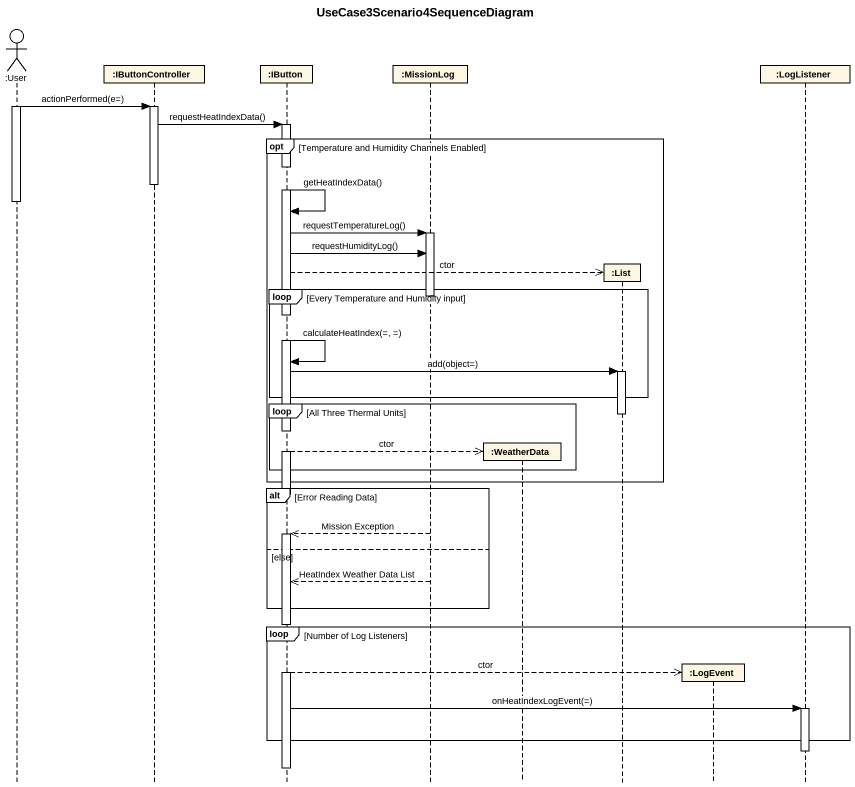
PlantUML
@startuml
title UseCase3Scenario4SequenceDiagram
hide footbox
actor ":User" as User
participant ":IButtonController" as IButtonController
participant ":IButton" as IButton
participant ":MissionLog" as MissionLog
participant ":WeatherData" as WeatherData
participant ":List" as List
participant ":LogEvent" as LogEvent
participant ":LogListener" as LogListener

activate User
User -> IButtonController : actionPerformed(e=)
activate IButtonController
IButtonController -> IButton : requestHeatIndexData()
activate IButton
opt Temperature and Humidity Channels Enabled
  deactivate IButtonController
  deactivate User
  IButton -> IButton : getHeatIndexData()
  IButton -> MissionLog : requestTemperatureLog()
  activate MissionLog
  IButton -> MissionLog : requestHumidityLog()
  IButton -->> List ** : ctor
  loop Every Temperature and Humidity input
    deactivate MissionLog
    IButton -> IButton : calculateHeatIndex(=, =)
    IButton -> List : add(object=)
    activate List
  end
  loop All Three Thermal Units
    deactivate List
    IButton -->> WeatherData ** : ctor
  end
end
alt Error Reading Data
  deactivate IButton
  MissionLog -->> IButton : Mission Exception
  activate IButton
else else
  MissionLog -->> IButton : HeatIndex Weather Data List
end
loop Number of Log Listeners
  IButton -->> LogEvent ** : ctor
  IButton -> LogListener : onHeatIndexLogEvent(=)
  activate LogListener
end
deactivate LogListener
deactivate IButton
@enduml
